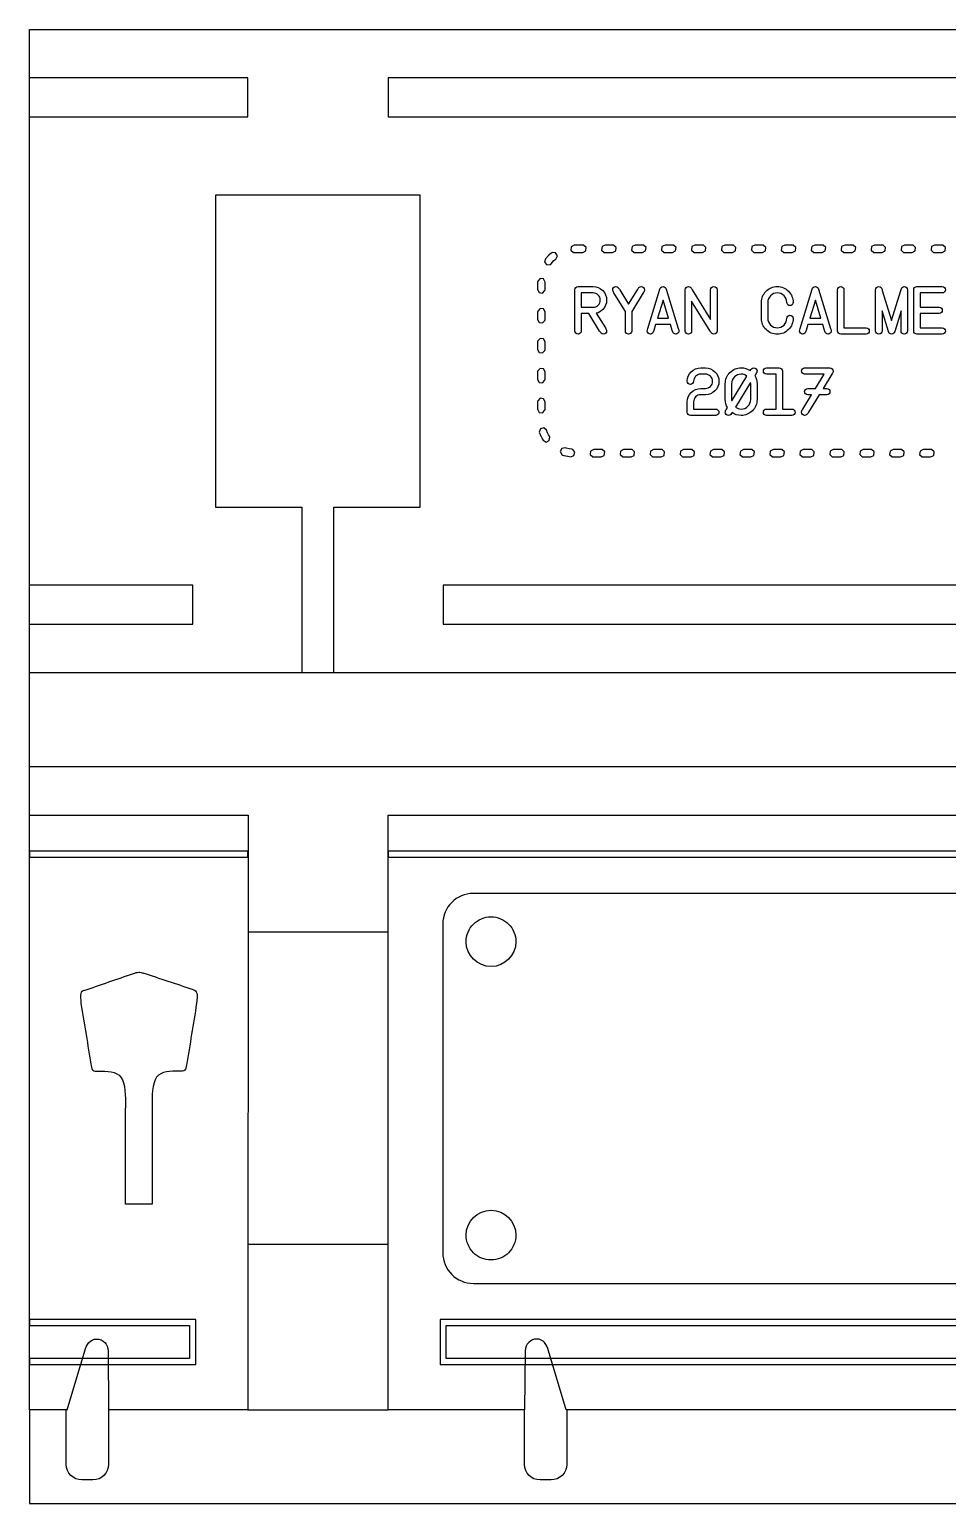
# Model space of a CAD drawing. Extents: x 6 to 299, y 8 to 248.
# Drawn here: x 6.5 to 156, y 7.5 to 247.5 of the extents above; entities that cross this region are included whole.
import ezdxf

# ---------------------------------------------------------------- set-up
doc = ezdxf.new("R2010")
doc.units = 0
doc.layers.add('Layer_1', color=7, linetype='CONTINUOUS')

msp = doc.modelspace()

# ---------------------------------------------------------------- linework, layer by layer
at = {"layer": 'Layer_1', "color": 7}
for p, q in [((6.45145, 247.538349), (298.551453, 247.538349)), ((6.45145, 142.763348), (6.45145, 247.538349)), ((298.551453, 142.763348), (6.45145, 142.763348)), ((6.45145, 127.523338), (6.45145, 142.763338)), ((6.45147, 22.748338), (6.45147, 127.523338)), ((6.45147, 127.523338), (298.55147, 127.523338)), ((6.45147, 119.585828), (42.05705, 119.585828)), ((42.05705, 119.585828), (41.99968, 22.760088)), ((64.85971, 22.753318), (64.85971, 119.585828)), ((64.85971, 119.585828), (298.55147, 119.585828)), ((64.85971, 100.535748), (41.9997, 100.535748)), ((41.9997, 49.735738), (64.85971, 49.735738)), ((12.58725, 22.754058), (15.45973, 32.381328)), ((19.26983, 32.381328), (19.32881, 22.748318)), ((87.1926, 32.381338), (87.06215, 22.748318)), ((93.87518, 22.754068), (91.0027, 32.381338)), ((12.58725, 22.754058), (6.45147, 22.748338)), ((6.45156, 22.748318), (6.45156, 7.507908)), ((12.44965, 13.884778), (12.44965, 22.748318)), ((41.99968, 22.760088), (19.32881, 22.748318)), ((19.32881, 22.748318), (19.32881, 13.884778)), ((41.99968, 22.760088), (64.85971, 22.753318)), ((87.06215, 22.748318), (64.85971, 22.753318)), ((87.06215, 13.884778), (87.06215, 22.748318)), ((298.551477, 22.748318), (93.87519, 22.754068)), ((298.55147, 22.748338), (93.87519, 22.754068)), ((93.94132, 22.748318), (93.94132, 13.884778)), ((16.78892, 11.344368), (14.98954, 11.344368)), ((91.40142, 11.344368), (89.60205, 11.344368)), ((6.45156, 7.507908), (298.551592, 7.507908))]:
    msp.add_line(p, q, dxfattribs=at)
at = {"layer": 'Layer_1', "color": 5}
for p, q in [((41.99964, 239.664352), (6.45142, 239.664352)), ((41.99964, 233.314351), (41.99964, 239.664352)), ((298.551448, 239.664352), (64.85975, 239.664352)), ((64.85975, 239.664352), (64.85975, 233.314351)), ((6.45142, 233.314351), (41.99964, 233.314351)), ((64.85975, 233.314351), (298.551448, 233.314351)), ((70.0983, 220.550754), (36.76131, 220.550754)), ((36.76131, 220.550754), (36.76131, 169.750748)), ((70.0983, 169.750748), (70.0983, 220.550754)), ((36.76131, 169.750748), (50.83177, 169.750748)), ((50.83177, 169.750748), (50.83177, 142.763248)), ((56.02732, 142.763248), (56.02732, 169.750748)), ((56.02732, 169.750748), (70.0983, 169.750748)), ((33.03688, 157.050788), (6.45142, 157.050788)), ((33.03688, 150.700788), (33.03688, 157.050788)), ((298.551448, 157.050788), (73.82199, 157.050788)), ((73.82199, 157.050788), (73.82199, 150.700788)), ((6.45142, 150.700788), (33.03688, 150.700788)), ((73.82199, 150.700788), (298.551448, 150.700788)), ((284.65578, 106.853858), (78.75568, 106.853858)), ((73.75547, 101.854158), (73.75547, 48.354058)), ((81.61546, 103.044268), (81.61546, 103.044268)), ((22.09846, 56.247828), (22.09846, 71.897928)), ((26.41646, 71.897928), (26.41646, 56.247828)), ((26.41646, 56.247828), (22.09846, 56.247828)), ((81.61546, 55.264228), (81.61546, 55.264228)), ((78.75568, 43.353848), (284.65578, 43.353848))]:
    msp.add_line(p, q, dxfattribs=at)
at = {"layer": 'Layer_1', "color": 3}
for p, q in [((94.68518, 212.152294), (94.63831, 211.589794)), ((94.63831, 211.589794), (95.07385, 211.230419)), ((95.17151, 212.435497), (94.68518, 212.152294)), ((95.07385, 211.230419), (95.22815, 211.2187)), ((95.2926, 212.441356), (95.17151, 212.435497)), ((95.31409, 212.439403), (95.2926, 212.441356)), ((95.3219, 212.443309), (95.31409, 212.439403)), ((96.54065, 212.443309), (95.3219, 212.443309)), ((96.69299, 212.423778), (96.54065, 212.443309)), ((96.54065, 211.222606), (97.04065, 211.484325)), ((97.11291, 212.044872), (96.69299, 212.423778)), ((97.04065, 211.484325), (97.11291, 212.044872)), ((99.69885, 212.181591), (99.62659, 211.621044)), ((99.62659, 211.621044), (100.04456, 211.242138)), ((100.19885, 212.443309), (99.69885, 212.181591)), ((100.04456, 211.242138), (100.19885, 211.222606)), ((101.4176, 212.443309), (100.19885, 212.443309)), ((101.56995, 212.423778), (101.4176, 212.443309)), ((101.4176, 211.222606), (101.9176, 211.484325)), ((101.98987, 212.044872), (101.56995, 212.423778)), ((101.9176, 211.484325), (101.98987, 212.044872)), ((104.57581, 212.181591), (104.50354, 211.621044)), ((104.50354, 211.621044), (104.92151, 211.242138)), ((105.07581, 212.443309), (104.57581, 212.181591)), ((104.92151, 211.242138), (105.07581, 211.222606)), ((106.29456, 212.443309), (105.07581, 212.443309)), ((106.4469, 212.423778), (106.29456, 212.443309)), ((106.29456, 211.222606), (106.79456, 211.484325)), ((106.86682, 212.044872), (106.4469, 212.423778)), ((106.79456, 211.484325), (106.86682, 212.044872)), ((109.45081, 212.181591), (109.38049, 211.621044)), ((109.38049, 211.621044), (109.79846, 211.242138)), ((109.95276, 212.443309), (109.45081, 212.181591)), ((109.79846, 211.242138), (109.95276, 211.222606)), ((111.17151, 212.443309), (109.95276, 212.443309)), ((111.32385, 212.423778), (111.17151, 212.443309)), ((111.17151, 211.222606), (111.67151, 211.484325)), ((111.74377, 212.044872), (111.32385, 212.423778)), ((111.67151, 211.484325), (111.74377, 212.044872)), ((114.32776, 212.181591), (114.25745, 211.621044)), ((114.25745, 211.621044), (114.67541, 211.242138)), ((114.82776, 212.443309), (114.32776, 212.181591)), ((114.67541, 211.242138), (114.82776, 211.222606)), ((116.04846, 212.443309), (114.82776, 212.443309)), ((116.20081, 212.423778), (116.04846, 212.443309)), ((116.04846, 211.222606), (116.54846, 211.484325)), ((116.61877, 212.044872), (116.20081, 212.423778)), ((116.54846, 211.484325), (116.61877, 212.044872)), ((119.20471, 212.181591), (119.1344, 211.621044)), ((119.1344, 211.621044), (119.55237, 211.242138)), ((119.70471, 212.443309), (119.20471, 212.181591)), ((119.55237, 211.242138), (119.70471, 211.222606)), ((120.92541, 212.443309), (119.70471, 212.443309)), ((121.07776, 212.423778), (120.92541, 212.443309)), ((120.92541, 211.222606), (121.42541, 211.484325)), ((121.49573, 212.044872), (121.07776, 212.423778)), ((121.42541, 211.484325), (121.49573, 212.044872)), ((124.08167, 212.181591), (124.01135, 211.621044)), ((124.01135, 211.621044), (124.42932, 211.242138)), ((124.58167, 212.443309), (124.08167, 212.181591)), ((124.42932, 211.242138), (124.58167, 211.222606)), ((125.80237, 212.443309), (124.58167, 212.443309)), ((125.95471, 212.423778), (125.80237, 212.443309)), ((125.80237, 211.222606), (126.30237, 211.484325)), ((126.37268, 212.044872), (125.95471, 212.423778)), ((126.30237, 211.484325), (126.37268, 212.044872)), ((128.95862, 212.181591), (128.88831, 211.621044)), ((128.88831, 211.621044), (129.30627, 211.242138)), ((129.45862, 212.443309), (128.95862, 212.181591)), ((129.30627, 211.242138), (129.45862, 211.222606)), ((130.67737, 212.443309), (129.45862, 212.443309)), ((130.83167, 212.423778), (130.67737, 212.443309)), ((130.67737, 211.222606), (131.17932, 211.484325)), ((131.24963, 212.044872), (130.83167, 212.423778)), ((131.17932, 211.484325), (131.24963, 212.044872)), ((133.83557, 212.181591), (133.76331, 211.621044)), ((133.76331, 211.621044), (134.18323, 211.242138)), ((134.33557, 212.443309), (133.83557, 212.181591)), ((134.18323, 211.242138), (134.33557, 211.222606)), ((135.55432, 212.443309), (134.33557, 212.443309)), ((135.70862, 212.423778), (135.55432, 212.443309)), ((135.55432, 211.222606), (136.05627, 211.484325)), ((136.12659, 212.044872), (135.70862, 212.423778)), ((136.05627, 211.484325), (136.12659, 212.044872)), ((138.71252, 212.181591), (138.64026, 211.621044)), ((138.64026, 211.621044), (139.06018, 211.242138)), ((139.21252, 212.443309), (138.71252, 212.181591)), ((139.06018, 211.242138), (139.21252, 211.222606)), ((140.43127, 212.443309), (139.21252, 212.443309)), ((140.58557, 212.423778), (140.43127, 212.443309)), ((140.43127, 211.222606), (140.93127, 211.484325)), ((141.00354, 212.044872), (140.58557, 212.423778)), ((140.93127, 211.484325), (141.00354, 212.044872)), ((143.58948, 212.181591), (143.51721, 211.621044)), ((143.51721, 211.621044), (143.93713, 211.242138)), ((144.08948, 212.443309), (143.58948, 212.181591)), ((143.93713, 211.242138), (144.08948, 211.222606)), ((145.30823, 212.443309), (144.08948, 212.443309)), ((145.46252, 212.423778), (145.30823, 212.443309)), ((145.30823, 211.222606), (145.80823, 211.484325)), ((145.88049, 212.044872), (145.46252, 212.423778)), ((145.80823, 211.484325), (145.88049, 212.044872)), ((148.46643, 212.181591), (148.39417, 211.621044)), ((148.39417, 211.621044), (148.81409, 211.242138)), ((148.96643, 212.443309), (148.46643, 212.181591)), ((148.81409, 211.242138), (148.96643, 211.222606)), ((150.18518, 212.443309), (148.96643, 212.443309)), ((150.33948, 212.423778), (150.18518, 212.443309)), ((150.18518, 211.222606), (150.68518, 211.484325)), ((150.75745, 212.044872), (150.33948, 212.423778)), ((150.68518, 211.484325), (150.75745, 212.044872)), ((153.34338, 212.181591), (153.27112, 211.621044)), ((153.27112, 211.621044), (153.68909, 211.242138)), ((153.84338, 212.443309), (153.34338, 212.181591)), ((153.68909, 211.242138), (153.84338, 211.222606)), ((155.06213, 212.443309), (153.84338, 212.443309)), ((155.21643, 212.423778), (155.06213, 212.443309)), ((155.06213, 211.222606), (155.56213, 211.484325)), ((155.6344, 212.044872), (155.21643, 212.423778)), ((155.56213, 211.484325), (155.6344, 212.044872)), ((90.4801, 210.206981), (90.34338, 209.660106)), ((90.34338, 209.660106), (90.71252, 209.234325)), ((90.96643, 210.751903), (90.4801, 210.206981)), ((90.71252, 209.234325), (91.27307, 209.294872)), ((91.00549, 210.794872), (90.96643, 210.751903)), ((91.05237, 210.830028), (91.00549, 210.794872)), ((91.44104, 211.126903), (91.05237, 210.830028)), ((91.27307, 209.294872), (91.39026, 209.394481)), ((91.39026, 209.394481), (91.83557, 209.894481)), ((91.57581, 211.205028), (91.44104, 211.126903)), ((92.13831, 211.1562), (91.57581, 211.205028)), ((91.83557, 209.894481), (92.18127, 210.1562)), ((92.41956, 210.667919), (92.13831, 211.1562)), ((92.18127, 210.1562), (92.41956, 210.667919)), ((95.22815, 211.2187), (95.31799, 211.222606)), ((95.31799, 211.222606), (95.3219, 211.222606)), ((95.3219, 211.222606), (96.54065, 211.222606)), ((100.19885, 211.222606), (101.4176, 211.222606)), ((105.07581, 211.222606), (106.29456, 211.222606)), ((109.95276, 211.222606), (111.17151, 211.222606)), ((114.82776, 211.222606), (116.04846, 211.222606)), ((119.70471, 211.222606), (120.92541, 211.222606)), ((124.58167, 211.222606), (125.80237, 211.222606)), ((129.45862, 211.222606), (130.67737, 211.222606)), ((134.33557, 211.222606), (135.55432, 211.222606)), ((139.21252, 211.222606), (140.43127, 211.222606)), ((144.08948, 211.222606), (145.30823, 211.222606)), ((148.96643, 211.222606), (150.18518, 211.222606)), ((153.84338, 211.222606), (155.06213, 211.222606)), ((89.22034, 206.568308), (89.20081, 206.414008)), ((89.59924, 206.986278), (89.22034, 206.568308)), ((90.15784, 206.914008), (89.59924, 206.986278)), ((90.41956, 206.414008), (90.15784, 206.914008)), ((89.20081, 206.414008), (89.20081, 205.195258)), ((89.20081, 205.195258), (89.46252, 204.695258)), ((89.46252, 204.695258), (90.02112, 204.622998)), ((90.02112, 204.622998), (90.40002, 205.042918)), ((90.40002, 205.042918), (90.41956, 205.195258)), ((90.41956, 205.195258), (90.41956, 206.414008)), ((95.27661, 198.437808), (95.27661, 205.155748)), ((95.79338, 205.672508), (98.24801, 205.672508)), ((98.24801, 204.638988), (96.31014, 204.638988)), ((96.31014, 204.638988), (96.31014, 202.313548)), ((98.24801, 204.638988), (98.24801, 204.638988)), ((103.3887, 201.796778), (101.63687, 204.638988)), ((102.56704, 205.155748), (104.01398, 202.809638)), ((104.01398, 202.809638), (105.46092, 205.155748)), ((106.3911, 204.638988), (104.63927, 201.796778)), ((107.1526, 198.851218), (109.11631, 205.259098)), ((109.11631, 205.259098), (109.12664, 205.259098)), ((110.1395, 205.259098), (110.14984, 205.259098)), ((110.14984, 205.259098), (112.11354, 198.851218)), ((113.25042, 198.437808), (113.25042, 205.155748)), ((114.12892, 205.517478), (114.12892, 205.517478)), ((114.3873, 205.155748), (117.38454, 200.292998)), ((117.38454, 200.292998), (117.38454, 205.155748)), ((118.41807, 205.155748), (118.41807, 198.437808)), ((131.95729, 198.851218), (133.921, 205.259098)), ((133.921, 205.259098), (133.93133, 205.259098)), ((134.94419, 205.259098), (134.95452, 205.259098)), ((134.95452, 205.259098), (136.91823, 198.851218)), ((138.05511, 198.437808), (138.05511, 205.155748)), ((139.08864, 205.155748), (139.08864, 198.954578)), ((139.08864, 205.155748), (139.08864, 205.155748)), ((144.25629, 198.437808), (144.25629, 205.155748)), ((145.34149, 205.052398), (146.84011, 200.132798)), ((146.84011, 200.132798), (148.33872, 205.052398)), ((149.42393, 205.155748), (149.42393, 198.437808)), ((149.42393, 205.155748), (149.42393, 205.155748)), ((150.45746, 198.437808), (150.45746, 205.155748)), ((150.97422, 205.672508), (155.10834, 205.672508)), ((155.10834, 204.638988), (151.49099, 204.638988)), ((151.49099, 204.638988), (151.49099, 202.313548)), ((89.22034, 201.691358), (89.20081, 201.537058)), ((89.59924, 202.109328), (89.22034, 201.691358)), ((90.15784, 202.039008), (89.59924, 202.109328)), ((90.41956, 201.537058), (90.15784, 202.039008)), ((96.31014, 202.313548), (98.24801, 202.313548)), ((103.49722, 201.621078), (103.3887, 201.796778)), ((104.63927, 201.796778), (104.53075, 201.621078)), ((109.63307, 203.460758), (108.7339, 200.504868)), ((110.53224, 200.504868), (109.63307, 203.460758)), ((117.28118, 198.437808), (114.28395, 203.300568)), ((114.28395, 203.300568), (114.28395, 198.437808)), ((125.65277, 200.504868), (125.65277, 203.088688)), ((126.6863, 203.088688), (126.6863, 200.504868)), ((134.43776, 203.460758), (133.53859, 200.504868)), ((135.33693, 200.504868), (134.43776, 203.460758)), ((146.32334, 198.334458), (145.28981, 201.708928)), ((145.28981, 201.708928), (145.28981, 198.437808)), ((148.3904, 201.708928), (147.35687, 198.334458)), ((148.3904, 198.437808), (148.3904, 201.708928)), ((151.49099, 202.313548), (154.59157, 202.313548)), ((89.20081, 201.537058), (89.20081, 200.318308)), ((89.20081, 200.318308), (89.46252, 199.818308)), ((89.46252, 199.818308), (90.02112, 199.746038)), ((90.02112, 199.746038), (90.40002, 200.165968)), ((90.40002, 200.165968), (90.41956, 200.318308)), ((90.41956, 200.318308), (90.41956, 201.537058)), ((97.55038, 201.280018), (96.31014, 201.280018)), ((96.31014, 201.280018), (96.31014, 198.437808)), ((99.30738, 198.437808), (97.55038, 201.280018)), ((98.76477, 201.336858), (100.23755, 198.954578)), ((103.49722, 198.437808), (103.49722, 201.621078)), ((104.53075, 201.621078), (104.53075, 198.437808)), ((108.41868, 199.471338), (108.13446, 198.541168)), ((110.84747, 199.471338), (108.41868, 199.471338)), ((108.7339, 200.504868), (110.53224, 200.504868)), ((111.13169, 198.541168), (110.84747, 199.471338)), ((129.78688, 200.504868), (129.78688, 200.504868)), ((133.22336, 199.471338), (132.93914, 198.541168)), ((135.65216, 199.471338), (133.22336, 199.471338)), ((133.53859, 200.504868), (135.33693, 200.504868)), ((135.93638, 198.541168), (135.65216, 199.471338)), ((154.59157, 201.280018), (151.49099, 201.280018)), ((151.49099, 201.280018), (151.49099, 198.954578)), ((89.59924, 197.232368), (89.22034, 196.814398)), ((90.15784, 197.162058), (89.59924, 197.232368)), ((90.41956, 196.660108), (90.15784, 197.162058)), ((142.70599, 197.921048), (138.57188, 197.921048)), ((139.08864, 198.954578), (142.70599, 198.954578)), ((146.33368, 198.334458), (146.32334, 198.334458)), ((147.35687, 198.334458), (147.34654, 198.334458)), ((155.10834, 197.921048), (150.97422, 197.921048)), ((151.49099, 198.954578), (155.10834, 198.954578)), ((89.22034, 196.814398), (89.20081, 196.660108)), ((89.20081, 196.660108), (89.20081, 195.441358)), ((89.20081, 195.441358), (89.46252, 194.941358)), ((89.46252, 194.941358), (90.02112, 194.871038)), ((90.02112, 194.871038), (90.40002, 195.289008)), ((90.40002, 195.289008), (90.41956, 195.441358)), ((90.41956, 195.441358), (90.41956, 196.660108)), ((89.59924, 192.355418), (89.22034, 191.937448)), ((90.15784, 192.285108), (89.59924, 192.355418)), ((90.41956, 191.785108), (90.15784, 192.285108)), ((115.76152, 192.443348), (116.53667, 192.443348)), ((126.48439, 192.443348), (128.55144, 192.443348)), ((132.68556, 192.443348), (136.81967, 192.443348)), ((89.22034, 191.937448), (89.20081, 191.785108)), ((89.20081, 191.785108), (89.20081, 190.564398)), ((89.20081, 190.564398), (89.46252, 190.064398)), ((89.46252, 190.064398), (90.02112, 189.994088)), ((90.02112, 189.994088), (90.40002, 190.412058)), ((90.40002, 190.412058), (90.41956, 190.564398)), ((90.41956, 190.564398), (90.41956, 191.785108)), ((116.53667, 191.409818), (115.76152, 191.409818)), ((119.76645, 187.275698), (119.76645, 189.859528)), ((120.79998, 189.859528), (120.79998, 187.275698)), ((120.81031, 187.084498), (123.28561, 191.094588)), ((123.89023, 190.050728), (121.41493, 186.040638)), ((123.90056, 187.275698), (123.90056, 189.859528)), ((124.72739, 191.409818), (124.58269, 191.172108)), ((124.93409, 189.859528), (124.93409, 187.275698)), ((128.03468, 191.409818), (126.48439, 191.409818)), ((128.03468, 185.725408), (128.03468, 191.409818)), ((129.06821, 191.926578), (129.06821, 185.725408)), ((135.87916, 191.409818), (132.68556, 191.409818)), ((134.44772, 189.084378), (135.87916, 191.409818)), ((137.12973, 191.409818), (135.69829, 189.084378)), ((89.59924, 187.478468), (89.22034, 187.060498)), ((90.15784, 187.408148), (89.59924, 187.478468)), ((90.41956, 186.908148), (90.15784, 187.408148)), ((115.76152, 189.084378), (116.53667, 189.084378)), ((116.53667, 188.050848), (115.76152, 188.050848)), ((132.3755, 185.725408), (133.80694, 188.050848)), ((133.20232, 189.084378), (134.44772, 189.084378)), ((133.80694, 188.050848), (133.20232, 188.050848)), ((135.05751, 188.050848), (133.30568, 185.208648)), ((136.30291, 188.050848), (135.05751, 188.050848)), ((135.69829, 189.084378), (136.30291, 189.084378)), ((89.22034, 187.060498), (89.20081, 186.908148)), ((89.20081, 186.908148), (89.20081, 185.687448)), ((89.20081, 185.687448), (89.46252, 185.187448)), ((89.46252, 185.187448), (90.02112, 185.117138)), ((90.02112, 185.117138), (90.40002, 185.535108)), ((90.40002, 185.535108), (90.41956, 185.687448)), ((90.41956, 185.687448), (90.41956, 186.908148)), ((113.56528, 185.208648), (113.56528, 186.888128)), ((114.59881, 186.888128), (114.59881, 185.725408)), ((114.59881, 185.725408), (118.21616, 185.725408)), ((119.97315, 185.725408), (120.11785, 185.963118)), ((120.81031, 187.084498), (120.81031, 187.084498)), ((126.48439, 185.725408), (128.03468, 185.725408)), ((129.06821, 185.725408), (130.6185, 185.725408)), ((89.66956, 182.513618), (89.47034, 181.986278)), ((90.21643, 182.652288), (89.66956, 182.513618)), ((90.64221, 182.283148), (90.21643, 182.652288)), ((118.21616, 184.691878), (114.08204, 184.691878)), ((130.6185, 184.691878), (126.48439, 184.691878)), ((89.47034, 181.986278), (89.50745, 181.835888)), ((89.50745, 181.835888), (89.67541, 181.414008)), ((89.67541, 181.414008), (89.68713, 181.384718)), ((89.68713, 181.384718), (89.70081, 181.355418)), ((89.70081, 181.355418), (89.93323, 180.910108)), ((89.93323, 180.910108), (89.9469, 180.882758)), ((89.9469, 180.882758), (89.96448, 180.857368)), ((89.96448, 180.857368), (90.10901, 180.638618)), ((90.10901, 180.638618), (90.6012, 180.363228)), ((90.6012, 180.363228), (91.10901, 180.609328)), ((90.80237, 181.878858), (90.64221, 182.283148)), ((90.99768, 181.507758), (90.80237, 181.878858)), ((91.12854, 181.306588), (90.99768, 181.507758)), ((91.10901, 180.609328), (91.19495, 181.167918)), ((91.19495, 181.167918), (91.12854, 181.306588)), ((93.13049, 179.312448), (92.88245, 178.804638)), ((92.88245, 178.804638), (93.15979, 178.312448)), ((93.68713, 179.400338), (93.13049, 179.312448)), ((93.15979, 178.312448), (93.29846, 178.244088)), ((93.29846, 178.244088), (93.48401, 178.181588)), ((93.48401, 178.181588), (93.51135, 178.171828)), ((93.51135, 178.171828), (93.5387, 178.165968)), ((93.5387, 178.165968), (94.06799, 178.040968)), ((93.84729, 179.347608), (93.68713, 179.400338)), ((94.32971, 179.232368), (93.84729, 179.347608)), ((94.06799, 178.040968), (94.09534, 178.035108)), ((94.09534, 178.035108), (94.12268, 178.031198)), ((94.12268, 178.031198), (94.59729, 177.964788)), ((94.76721, 179.171828), (94.32971, 179.232368)), ((94.59729, 177.964788), (95.12854, 178.154248)), ((94.91565, 179.130808), (94.76721, 179.171828)), ((95.27698, 178.697218), (94.91565, 179.130808)), ((95.12854, 178.154248), (95.27698, 178.697218)), ((97.83752, 178.878858), (97.76721, 178.320258)), ((97.76721, 178.320258), (98.18518, 177.941358)), ((98.33752, 179.140568), (97.83752, 178.878858)), ((98.18518, 177.941358), (98.33752, 177.921828)), ((99.55823, 179.140568), (98.33752, 179.140568)), ((98.33752, 177.921828), (99.55823, 177.921828)), ((99.71057, 179.121038), (99.55823, 179.140568)), ((99.55823, 177.921828), (100.05823, 178.183538)), ((100.12854, 178.742138), (99.71057, 179.121038)), ((100.05823, 178.183538), (100.12854, 178.742138)), ((102.71448, 178.878858), (102.64417, 178.320258)), ((102.64417, 178.320258), (103.06213, 177.941358)), ((103.21448, 179.140568), (102.71448, 178.878858)), ((103.06213, 177.941358), (103.21448, 177.921828)), ((104.43518, 179.140568), (103.21448, 179.140568)), ((103.21448, 177.921828), (104.43518, 177.921828)), ((104.58752, 179.121038), (104.43518, 179.140568)), ((104.43518, 177.921828), (104.93518, 178.183538)), ((105.00549, 178.742138), (104.58752, 179.121038)), ((104.93518, 178.183538), (105.00549, 178.742138)), ((107.59143, 178.878858), (107.52112, 178.320258)), ((107.52112, 178.320258), (107.93909, 177.941358)), ((108.09143, 179.140568), (107.59143, 178.878858)), ((107.93909, 177.941358), (108.09143, 177.921828)), ((109.31213, 179.140568), (108.09143, 179.140568)), ((108.09143, 177.921828), (109.31213, 177.921828)), ((109.46448, 179.121038), (109.31213, 179.140568)), ((109.31213, 177.921828), (109.81213, 178.183538)), ((109.88245, 178.742138), (109.46448, 179.121038)), ((109.81213, 178.183538), (109.88245, 178.742138)), ((112.46838, 178.878858), (112.39807, 178.320258)), ((112.39807, 178.320258), (112.81604, 177.941358)), ((112.96838, 179.140568), (112.46838, 178.878858)), ((112.81604, 177.941358), (112.96838, 177.921828)), ((114.18713, 179.140568), (112.96838, 179.140568)), ((112.96838, 177.921828), (114.18713, 177.921828)), ((114.34143, 179.121038), (114.18713, 179.140568)), ((114.18713, 177.921828), (114.68909, 178.183538)), ((114.7594, 178.742138), (114.34143, 179.121038)), ((114.68909, 178.183538), (114.7594, 178.742138)), ((117.34534, 178.878858), (117.27307, 178.320258)), ((117.27307, 178.320258), (117.69299, 177.941358)), ((117.84534, 179.140568), (117.34534, 178.878858)), ((117.69299, 177.941358), (117.84534, 177.921828)), ((119.06409, 179.140568), (117.84534, 179.140568)), ((117.84534, 177.921828), (119.06409, 177.921828)), ((119.21838, 179.121038), (119.06409, 179.140568)), ((119.06409, 177.921828), (119.56604, 178.183538)), ((119.63635, 178.742138), (119.21838, 179.121038)), ((119.56604, 178.183538), (119.63635, 178.742138)), ((122.22229, 178.878858), (122.15002, 178.320258)), ((122.15002, 178.320258), (122.56995, 177.941358)), ((122.72229, 179.140568), (122.22229, 178.878858)), ((122.56995, 177.941358), (122.72229, 177.921828)), ((123.94104, 179.140568), (122.72229, 179.140568)), ((122.72229, 177.921828), (123.94104, 177.921828)), ((124.09534, 179.121038), (123.94104, 179.140568)), ((123.94104, 177.921828), (124.44104, 178.183538)), ((124.51331, 178.742138), (124.09534, 179.121038)), ((124.44104, 178.183538), (124.51331, 178.742138)), ((127.09924, 178.878858), (127.02698, 178.320258)), ((127.02698, 178.320258), (127.4469, 177.941358)), ((127.59924, 179.140568), (127.09924, 178.878858)), ((127.4469, 177.941358), (127.59924, 177.921828)), ((128.81799, 179.140568), (127.59924, 179.140568)), ((127.59924, 177.921828), (128.81799, 177.921828)), ((128.97229, 179.121038), (128.81799, 179.140568)), ((128.81799, 177.921828), (129.31799, 178.183538)), ((129.39026, 178.742138), (128.97229, 179.121038)), ((129.31799, 178.183538), (129.39026, 178.742138)), ((131.9762, 178.878858), (131.90393, 178.320258)), ((131.90393, 178.320258), (132.32385, 177.941358)), ((132.4762, 179.140568), (131.9762, 178.878858)), ((132.32385, 177.941358), (132.4762, 177.921828)), ((133.69495, 179.140568), (132.4762, 179.140568)), ((132.4762, 177.921828), (133.69495, 177.921828)), ((133.84924, 179.121038), (133.69495, 179.140568)), ((133.69495, 177.921828), (134.19495, 178.183538)), ((134.26721, 178.742138), (133.84924, 179.121038)), ((134.19495, 178.183538), (134.26721, 178.742138)), ((136.85315, 178.878858), (136.78088, 178.320258)), ((136.78088, 178.320258), (137.19885, 177.941358)), ((137.35315, 179.140568), (136.85315, 178.878858)), ((137.19885, 177.941358), (137.35315, 177.921828)), ((138.5719, 179.140568), (137.35315, 179.140568)), ((137.35315, 177.921828), (138.5719, 177.921828)), ((138.7262, 179.121038), (138.5719, 179.140568)), ((138.5719, 177.921828), (139.0719, 178.183538)), ((139.14417, 178.742138), (138.7262, 179.121038)), ((139.0719, 178.183538), (139.14417, 178.742138)), ((141.7301, 178.878858), (141.65784, 178.320258)), ((141.65784, 178.320258), (142.07581, 177.941358)), ((142.2301, 179.140568), (141.7301, 178.878858)), ((142.07581, 177.941358), (142.2301, 177.921828)), ((143.44885, 179.140568), (142.2301, 179.140568)), ((142.2301, 177.921828), (143.44885, 177.921828)), ((143.6012, 179.121038), (143.44885, 179.140568)), ((143.44885, 177.921828), (143.94885, 178.183538)), ((144.02112, 178.742138), (143.6012, 179.121038)), ((143.94885, 178.183538), (144.02112, 178.742138)), ((146.60706, 178.878858), (146.53479, 178.320258)), ((146.53479, 178.320258), (146.95276, 177.941358)), ((147.10706, 179.140568), (146.60706, 178.878858)), ((146.95276, 177.941358), (147.10706, 177.921828)), ((148.32581, 179.140568), (147.10706, 179.140568)), ((147.10706, 177.921828), (148.32581, 177.921828)), ((148.47815, 179.121038), (148.32581, 179.140568)), ((148.32581, 177.921828), (148.82581, 178.183538)), ((148.89807, 178.742138), (148.47815, 179.121038)), ((148.82581, 178.183538), (148.89807, 178.742138)), ((151.48206, 178.878858), (151.41174, 178.320258)), ((151.41174, 178.320258), (151.82971, 177.941358)), ((151.98401, 179.140568), (151.48206, 178.878858)), ((151.82971, 177.941358), (151.98401, 177.921828)), ((153.20276, 179.140568), (151.98401, 179.140568)), ((151.98401, 177.921828), (153.20276, 177.921828)), ((153.3551, 179.121038), (153.20276, 179.140568)), ((153.20276, 177.921828), (153.70276, 178.183538)), ((153.77502, 178.742138), (153.3551, 179.121038)), ((153.70276, 178.183538), (153.77502, 178.742138)), ((6.45143, 113.736108), (6.45143, 112.735658)), ((41.99965, 113.736108), (6.45143, 113.736108)), ((41.99965, 112.735658), (41.99965, 113.736108)), ((64.85976, 113.736108), (64.85976, 112.735658)), ((298.551456, 113.736108), (64.85976, 113.736108)), ((6.45143, 112.735658), (41.99965, 112.735658)), ((64.85976, 112.735658), (298.551456, 112.735658)), ((6.45143, 37.472538), (6.45143, 36.472088)), ((33.53712, 37.472538), (6.45143, 37.472538)), ((6.45143, 36.472088), (32.53666, 36.472088)), ((32.53666, 36.472088), (32.53666, 31.122538)), ((33.53712, 30.122088), (33.53712, 37.472538)), ((73.32177, 37.472538), (73.32177, 30.122088)), ((298.551456, 37.472538), (73.32177, 37.472538)), ((74.32223, 31.122538), (74.32223, 36.472088)), ((74.32223, 36.472088), (298.551456, 36.472088)), ((32.53666, 31.122538), (6.45143, 31.122538)), ((6.45143, 31.122538), (6.45143, 30.122088)), ((6.45143, 30.122088), (33.53712, 30.122088)), ((73.32177, 30.122088), (298.551456, 30.122088)), ((298.551456, 31.122538), (74.32223, 31.122538))]:
    msp.add_line(p, q, dxfattribs=at)
for points in [[(95.27661, 205.155748), (95.27661, 205.296995), (95.326567, 205.417571), (95.42648, 205.517478)], [(95.42648, 205.517478), (95.529827, 205.620831), (95.652127, 205.672508), (95.79338, 205.672508)], [(98.24801, 205.672508), (98.854343, 205.672508), (99.371107, 205.457191), (99.7983, 205.026558)], [(99.06966, 204.297918), (98.842287, 204.525298), (98.568403, 204.638988), (98.24801, 204.638988)], [(99.41073, 203.476268), (99.41073, 203.796661), (99.29704, 204.070545), (99.06966, 204.297918)], [(99.7983, 205.026558), (100.22894, 204.599365), (100.44426, 204.082601), (100.44426, 203.476268)], [(101.43016, 205.155748), (101.43016, 205.296995), (101.480113, 205.417571), (101.58002, 205.517478)], [(101.63687, 204.638988), (101.499063, 204.842248), (101.43016, 205.014501), (101.43016, 205.155748)], [(101.58002, 205.517478), (101.683373, 205.620831), (101.805677, 205.672508), (101.94693, 205.672508)], [(101.94693, 205.672508), (102.088177, 205.672508), (102.208753, 205.620831), (102.30866, 205.517478)], [(102.30866, 205.517478), (102.412013, 205.417571), (102.49814, 205.296995), (102.56704, 205.155748)], [(105.46092, 205.155748), (105.529827, 205.296995), (105.614233, 205.417571), (105.71414, 205.517478)], [(105.71414, 205.517478), (105.817493, 205.620831), (105.939793, 205.672508), (106.08104, 205.672508)], [(106.08104, 205.672508), (106.222287, 205.672508), (106.342867, 205.620831), (106.44278, 205.517478)], [(106.5978, 205.155748), (106.5978, 205.014501), (106.5289, 204.842248), (106.3911, 204.638988)], [(106.44278, 205.517478), (106.546127, 205.417571), (106.5978, 205.296995), (106.5978, 205.155748)], [(109.12664, 205.259098), (109.143867, 205.355565), (109.1921, 205.441691), (109.27134, 205.517478)], [(109.27134, 205.517478), (109.371247, 205.620831), (109.491823, 205.672508), (109.63307, 205.672508)], [(109.63307, 205.672508), (109.774323, 205.672508), (109.896623, 205.620831), (109.99997, 205.517478)], [(109.99997, 205.517478), (110.075763, 205.441691), (110.122273, 205.355565), (110.1395, 205.259098)], [(113.25042, 205.155748), (113.25042, 205.296995), (113.300373, 205.417571), (113.40028, 205.517478)], [(113.40028, 205.517478), (113.503633, 205.620831), (113.625937, 205.672508), (113.76719, 205.672508)], [(113.76719, 205.672508), (113.908437, 205.672508), (114.029013, 205.620831), (114.12892, 205.517478)], [(114.12892, 205.517478), (114.232273, 205.417571), (114.3184, 205.296995), (114.3873, 205.155748)], [(117.38454, 205.155748), (117.38454, 205.296995), (117.434493, 205.417571), (117.5344, 205.517478)], [(117.5344, 205.517478), (117.637753, 205.620831), (117.760053, 205.672508), (117.9013, 205.672508)], [(117.9013, 205.672508), (118.042547, 205.672508), (118.163127, 205.620831), (118.26304, 205.517478)], [(118.26304, 205.517478), (118.366393, 205.417571), (118.41807, 205.296995), (118.41807, 205.155748)], [(125.65277, 203.088688), (125.65277, 203.801821), (125.90426, 204.409881), (126.40724, 204.912868)], [(126.40724, 204.912868), (126.913673, 205.419295), (127.523457, 205.672508), (128.23659, 205.672508)], [(127.14105, 204.184228), (126.837883, 203.881061), (126.6863, 203.515881), (126.6863, 203.088688)], [(128.23659, 204.638988), (127.809397, 204.638988), (127.444217, 204.487401), (127.14105, 204.184228)], [(128.23659, 205.672508), (128.949723, 205.672508), (129.557783, 205.419295), (130.06077, 204.912868)], [(129.33213, 204.184228), (129.028963, 204.487401), (128.663783, 204.638988), (128.23659, 204.638988)], [(129.78688, 203.088688), (129.78688, 203.515881), (129.635297, 203.881061), (129.33213, 204.184228)], [(130.06077, 204.912868), (130.567197, 204.409881), (130.82041, 203.801821), (130.82041, 203.088688)], [(133.93133, 205.259098), (133.948557, 205.355565), (133.996787, 205.441691), (134.07602, 205.517478)], [(134.07602, 205.517478), (134.175933, 205.620831), (134.296513, 205.672508), (134.43776, 205.672508)], [(134.43776, 205.672508), (134.579007, 205.672508), (134.701307, 205.620831), (134.80466, 205.517478)], [(134.80466, 205.517478), (134.880453, 205.441691), (134.926963, 205.355565), (134.94419, 205.259098)], [(138.05511, 205.155748), (138.05511, 205.296995), (138.105067, 205.417571), (138.20498, 205.517478)], [(138.20498, 205.517478), (138.308327, 205.620831), (138.430627, 205.672508), (138.57188, 205.672508)], [(138.57188, 205.672508), (138.713127, 205.672508), (138.833703, 205.620831), (138.93361, 205.517478)], [(138.93361, 205.517478), (139.036963, 205.417571), (139.08864, 205.296995), (139.08864, 205.155748)], [(144.25629, 205.155748), (144.25629, 205.296995), (144.307963, 205.419295), (144.41131, 205.522648)], [(144.41131, 205.522648), (144.511223, 205.622555), (144.631803, 205.672508), (144.77305, 205.672508)], [(144.77305, 205.672508), (144.914297, 205.672508), (145.036597, 205.622555), (145.13995, 205.522648)], [(145.13995, 205.522648), (145.229523, 205.429635), (145.296703, 205.272885), (145.34149, 205.052398)], [(148.33872, 205.052398), (148.428293, 205.286665), (148.50581, 205.443415), (148.57127, 205.522648)], [(148.57127, 205.522648), (148.65395, 205.622555), (148.765913, 205.672508), (148.90716, 205.672508)], [(148.90716, 205.672508), (149.048413, 205.672508), (149.168993, 205.620831), (149.2689, 205.517478)], [(149.2689, 205.517478), (149.372253, 205.417571), (149.42393, 205.296995), (149.42393, 205.155748)], [(150.45746, 205.155748), (150.45746, 205.296995), (150.507413, 205.417571), (150.60732, 205.517478)], [(150.60732, 205.517478), (150.710673, 205.620831), (150.832973, 205.672508), (150.97422, 205.672508)], [(155.10834, 205.672508), (155.249587, 205.672508), (155.370163, 205.620831), (155.47007, 205.517478)], [(155.47007, 204.788848), (155.370163, 204.688941), (155.249587, 204.638988), (155.10834, 204.638988)], [(155.47007, 205.517478), (155.573423, 205.417571), (155.6251, 205.296995), (155.6251, 205.155748)], [(155.6251, 205.155748), (155.6251, 205.014501), (155.573423, 204.892201), (155.47007, 204.788848)], [(98.24801, 202.313548), (98.568403, 202.313548), (98.842287, 202.427235), (99.06966, 202.654608)], [(99.80347, 201.925968), (99.500303, 201.622801), (99.15407, 201.426431), (98.76477, 201.336858)], [(99.06966, 202.654608), (99.29704, 202.881981), (99.41073, 203.155868), (99.41073, 203.476268)], [(100.44426, 203.476268), (100.44426, 202.869928), (100.230663, 202.353161), (99.80347, 201.925968)], [(129.93674, 202.721788), (129.836833, 202.825141), (129.78688, 202.947441), (129.78688, 203.088688)], [(130.30365, 202.571928), (130.162397, 202.571928), (130.040093, 202.621881), (129.93674, 202.721788)], [(130.66538, 202.721788), (130.565473, 202.621881), (130.444897, 202.571928), (130.30365, 202.571928)], [(130.82041, 203.088688), (130.82041, 202.947441), (130.768733, 202.825141), (130.66538, 202.721788)], [(154.59157, 202.313548), (154.732823, 202.313548), (154.853403, 202.261871), (154.95331, 202.158518)], [(154.95331, 202.158518), (155.056663, 202.058611), (155.10834, 201.938031), (155.10834, 201.796778)], [(155.10834, 201.796778), (155.10834, 201.655531), (155.056663, 201.533231), (154.95331, 201.429878)], [(126.40724, 198.675518), (125.90426, 199.181951), (125.65277, 199.791735), (125.65277, 200.504868)], [(126.6863, 200.504868), (126.6863, 200.077675), (126.837883, 199.712495), (127.14105, 199.409328)], [(127.14105, 199.409328), (127.444217, 199.106161), (127.809397, 198.954578), (128.23659, 198.954578)], [(128.23659, 198.954578), (128.663783, 198.954578), (129.028963, 199.106161), (129.33213, 199.409328)], [(129.33213, 199.409328), (129.635297, 199.712495), (129.78688, 200.077675), (129.78688, 200.504868)], [(129.78688, 200.504868), (129.78688, 200.646115), (129.836833, 200.766695), (129.93674, 200.866608)], [(129.93674, 200.866608), (130.040093, 200.969961), (130.162397, 201.021638), (130.30365, 201.021638)], [(130.82041, 200.504868), (130.82041, 199.791735), (130.567197, 199.181951), (130.06077, 198.675518)], [(130.30365, 201.021638), (130.444897, 201.021638), (130.565473, 200.969961), (130.66538, 200.866608)], [(130.66538, 200.866608), (130.768733, 200.766695), (130.82041, 200.646115), (130.82041, 200.504868)], [(154.95331, 201.429878), (154.853403, 201.329971), (154.732823, 201.280018), (154.59157, 201.280018)], [(95.42648, 198.070908), (95.326567, 198.174261), (95.27661, 198.296561), (95.27661, 198.437808)], [(95.79338, 197.921048), (95.652127, 197.921048), (95.529827, 197.971001), (95.42648, 198.070908)], [(96.15511, 198.070908), (96.055203, 197.971001), (95.934627, 197.921048), (95.79338, 197.921048)], [(96.31014, 198.437808), (96.31014, 198.296561), (96.258463, 198.174261), (96.15511, 198.070908)], [(99.56059, 198.070908), (99.460683, 198.174261), (99.37628, 198.296561), (99.30738, 198.437808)], [(99.92749, 197.921048), (99.786243, 197.921048), (99.663943, 197.971001), (99.56059, 198.070908)], [(100.28923, 198.070908), (100.189323, 197.971001), (100.068743, 197.921048), (99.92749, 197.921048)], [(100.23755, 198.954578), (100.375357, 198.751318), (100.44426, 198.579061), (100.44426, 198.437808)], [(100.44426, 198.437808), (100.44426, 198.296561), (100.392583, 198.174261), (100.28923, 198.070908)], [(103.64708, 198.070908), (103.547173, 198.174261), (103.49722, 198.296561), (103.49722, 198.437808)], [(104.01398, 197.921048), (103.872733, 197.921048), (103.750433, 197.971001), (103.64708, 198.070908)], [(104.37572, 198.070908), (104.275813, 197.971001), (104.155233, 197.921048), (104.01398, 197.921048)], [(104.53075, 198.437808), (104.53075, 198.296561), (104.479073, 198.174261), (104.37572, 198.070908)], [(107.04925, 198.437808), (107.04925, 198.554941), (107.0837, 198.692745), (107.1526, 198.851218)], [(107.19911, 198.070908), (107.099203, 198.174261), (107.04925, 198.296561), (107.04925, 198.437808)], [(107.56601, 197.921048), (107.424763, 197.921048), (107.302463, 197.971001), (107.19911, 198.070908)], [(107.90191, 198.070908), (107.81923, 197.971001), (107.707263, 197.921048), (107.56601, 197.921048)], [(108.13446, 198.541168), (108.065553, 198.331015), (107.988037, 198.174261), (107.90191, 198.070908)], [(111.35906, 198.070908), (111.27638, 198.174261), (111.20059, 198.331015), (111.13169, 198.541168)], [(111.70013, 197.921048), (111.558883, 197.921048), (111.445193, 197.971001), (111.35906, 198.070908)], [(112.06186, 198.070908), (111.961953, 197.971001), (111.841377, 197.921048), (111.70013, 197.921048)], [(112.21689, 198.437808), (112.21689, 198.296561), (112.165213, 198.174261), (112.06186, 198.070908)], [(112.11354, 198.851218), (112.18244, 198.692745), (112.21689, 198.554941), (112.21689, 198.437808)], [(113.40028, 198.070908), (113.300373, 198.174261), (113.25042, 198.296561), (113.25042, 198.437808)], [(113.76719, 197.921048), (113.625937, 197.921048), (113.503633, 197.971001), (113.40028, 198.070908)], [(114.12892, 198.070908), (114.029013, 197.971001), (113.908437, 197.921048), (113.76719, 197.921048)], [(114.28395, 198.437808), (114.28395, 198.296561), (114.232273, 198.174261), (114.12892, 198.070908)], [(117.5344, 198.070908), (117.434493, 198.174261), (117.350087, 198.296561), (117.28118, 198.437808)], [(117.9013, 197.921048), (117.760053, 197.921048), (117.637753, 197.971001), (117.5344, 198.070908)], [(118.26304, 198.070908), (118.163127, 197.971001), (118.042547, 197.921048), (117.9013, 197.921048)], [(118.41807, 198.437808), (118.41807, 198.296561), (118.366393, 198.174261), (118.26304, 198.070908)], [(128.23659, 197.921048), (127.523457, 197.921048), (126.913673, 198.172538), (126.40724, 198.675518)], [(130.06077, 198.675518), (129.557783, 198.172538), (128.949723, 197.921048), (128.23659, 197.921048)], [(131.85394, 198.437808), (131.85394, 198.554941), (131.88839, 198.692745), (131.95729, 198.851218)], [(132.0038, 198.070908), (131.903893, 198.174261), (131.85394, 198.296561), (131.85394, 198.437808)], [(132.3707, 197.921048), (132.229453, 197.921048), (132.107153, 197.971001), (132.0038, 198.070908)], [(132.7066, 198.070908), (132.62392, 197.971001), (132.511953, 197.921048), (132.3707, 197.921048)], [(132.93914, 198.541168), (132.87024, 198.331015), (132.792727, 198.174261), (132.7066, 198.070908)], [(136.16375, 198.070908), (136.08107, 198.174261), (136.00528, 198.331015), (135.93638, 198.541168)], [(136.50482, 197.921048), (136.363567, 197.921048), (136.249877, 197.971001), (136.16375, 198.070908)], [(136.86655, 198.070908), (136.766643, 197.971001), (136.646067, 197.921048), (136.50482, 197.921048)], [(137.02158, 198.437808), (137.02158, 198.296561), (136.969903, 198.174261), (136.86655, 198.070908)], [(136.91823, 198.851218), (136.98713, 198.692745), (137.02158, 198.554941), (137.02158, 198.437808)], [(138.20498, 198.070908), (138.105067, 198.174261), (138.05511, 198.296561), (138.05511, 198.437808)], [(138.57188, 197.921048), (138.430627, 197.921048), (138.308327, 197.971001), (138.20498, 198.070908)], [(142.70599, 198.954578), (142.847243, 198.954578), (142.967823, 198.902901), (143.06773, 198.799548)], [(143.06773, 198.070908), (142.967823, 197.971001), (142.847243, 197.921048), (142.70599, 197.921048)], [(143.06773, 198.799548), (143.171083, 198.699641), (143.22276, 198.579061), (143.22276, 198.437808)], [(143.22276, 198.437808), (143.22276, 198.296561), (143.171083, 198.174261), (143.06773, 198.070908)], [(144.40615, 198.070908), (144.306243, 198.174261), (144.25629, 198.296561), (144.25629, 198.437808)], [(144.77305, 197.921048), (144.631803, 197.921048), (144.509503, 197.971001), (144.40615, 198.070908)], [(145.13478, 198.070908), (145.034873, 197.971001), (144.914297, 197.921048), (144.77305, 197.921048)], [(145.28981, 198.437808), (145.28981, 198.296561), (145.238133, 198.174261), (145.13478, 198.070908)], [(146.47837, 198.076078), (146.399137, 198.151871), (146.350907, 198.237998), (146.33368, 198.334458)], [(146.84011, 197.921048), (146.698857, 197.921048), (146.578277, 197.972725), (146.47837, 198.076078)], [(147.20701, 198.076078), (147.103657, 197.972725), (146.981357, 197.921048), (146.84011, 197.921048)], [(147.34654, 198.334458), (147.329313, 198.237998), (147.282803, 198.151871), (147.20701, 198.076078)], [(148.54026, 198.070908), (148.440353, 198.174261), (148.3904, 198.296561), (148.3904, 198.437808)], [(148.90716, 197.921048), (148.765913, 197.921048), (148.643613, 197.971001), (148.54026, 198.070908)], [(149.2689, 198.070908), (149.168993, 197.971001), (149.048413, 197.921048), (148.90716, 197.921048)], [(149.42393, 198.437808), (149.42393, 198.296561), (149.372253, 198.174261), (149.2689, 198.070908)], [(150.60732, 198.070908), (150.507413, 198.174261), (150.45746, 198.296561), (150.45746, 198.437808)], [(150.97422, 197.921048), (150.832973, 197.921048), (150.710673, 197.971001), (150.60732, 198.070908)], [(155.10834, 198.954578), (155.249587, 198.954578), (155.370163, 198.902901), (155.47007, 198.799548)], [(155.47007, 198.070908), (155.370163, 197.971001), (155.249587, 197.921048), (155.10834, 197.921048)], [(155.47007, 198.799548), (155.573423, 198.699641), (155.6251, 198.579061), (155.6251, 198.437808)], [(155.6251, 198.437808), (155.6251, 198.296561), (155.573423, 198.174261), (155.47007, 198.070908)], [(114.20606, 191.797388), (114.6367, 192.228028), (115.155187, 192.443348), (115.76152, 192.443348)], [(116.53667, 192.443348), (117.14301, 192.443348), (117.659773, 192.228028), (118.08696, 191.797388)], [(120.52092, 191.683698), (121.027353, 192.190131), (121.637137, 192.443348), (122.35027, 192.443348)], [(122.35027, 192.443348), (122.90493, 192.443348), (123.39758, 192.290041), (123.82822, 191.983428)], [(123.82822, 191.983428), (123.890227, 192.100561), (123.966017, 192.203915), (124.05559, 192.293488)], [(124.05559, 192.293488), (124.155497, 192.393395), (124.276077, 192.443348), (124.41733, 192.443348)], [(124.41733, 192.443348), (124.558577, 192.443348), (124.679153, 192.391671), (124.77906, 192.288318)], [(124.77906, 192.288318), (124.882413, 192.188411), (124.93409, 192.067831), (124.93409, 191.926578)], [(125.96762, 191.926578), (125.96762, 192.067831), (126.017573, 192.188411), (126.11748, 192.288318)], [(126.11748, 192.288318), (126.220833, 192.391671), (126.343137, 192.443348), (126.48439, 192.443348)], [(128.55144, 192.443348), (128.692693, 192.443348), (128.813273, 192.391671), (128.91318, 192.288318)], [(128.91318, 192.288318), (129.016533, 192.188411), (129.06821, 192.067831), (129.06821, 191.926578)], [(132.16879, 191.926578), (132.16879, 192.067831), (132.218747, 192.188411), (132.31866, 192.288318)], [(132.31866, 192.288318), (132.422007, 192.391671), (132.544307, 192.443348), (132.68556, 192.443348)], [(136.81967, 192.443348), (136.960923, 192.443348), (137.081503, 192.391671), (137.18141, 192.288318)], [(137.18141, 192.288318), (137.284763, 192.188411), (137.33644, 192.067831), (137.33644, 191.926578)], [(113.56528, 190.247098), (113.56528, 190.853431), (113.778873, 191.370195), (114.20606, 191.797388)], [(113.71514, 189.880198), (113.615233, 189.983545), (113.56528, 190.105845), (113.56528, 190.247098)], [(114.08204, 189.730328), (113.940793, 189.730328), (113.818493, 189.780285), (113.71514, 189.880198)], [(114.44378, 189.880198), (114.343867, 189.780285), (114.223287, 189.730328), (114.08204, 189.730328)], [(114.59881, 190.247098), (114.59881, 190.105845), (114.547133, 189.983545), (114.44378, 189.880198)], [(114.93987, 191.068748), (114.712497, 190.841375), (114.59881, 190.567491), (114.59881, 190.247098)], [(115.76152, 191.409818), (115.441127, 191.409818), (115.167243, 191.296128), (114.93987, 191.068748)], [(117.35833, 191.068748), (117.13095, 191.296128), (116.857063, 191.409818), (116.53667, 191.409818)], [(117.69939, 190.247098), (117.69939, 190.567491), (117.585703, 190.841375), (117.35833, 191.068748)], [(117.35833, 189.425438), (117.585703, 189.652818), (117.69939, 189.926705), (117.69939, 190.247098)], [(118.08696, 191.797388), (118.5176, 191.370195), (118.73292, 190.853431), (118.73292, 190.247098)], [(118.73292, 190.247098), (118.73292, 189.640758), (118.5176, 189.122271), (118.08696, 188.691638)], [(119.76645, 189.859528), (119.76645, 190.572661), (120.01794, 191.180718), (120.52092, 191.683698)], [(121.25473, 190.955068), (120.951563, 190.651895), (120.79998, 190.286715), (120.79998, 189.859528)], [(122.35027, 191.409818), (121.923077, 191.409818), (121.557897, 191.258235), (121.25473, 190.955068)], [(123.28561, 191.094588), (123.016897, 191.304741), (122.705117, 191.409818), (122.35027, 191.409818)], [(123.90056, 189.859528), (123.90056, 189.924981), (123.897117, 189.988715), (123.89023, 190.050728)], [(124.58269, 191.172108), (124.816957, 190.782808), (124.93409, 190.345281), (124.93409, 189.859528)], [(124.93409, 191.926578), (124.93409, 191.785331), (124.86519, 191.613078), (124.72739, 191.409818)], [(126.11748, 191.559678), (126.017573, 191.663031), (125.96762, 191.785331), (125.96762, 191.926578)], [(126.48439, 191.409818), (126.343137, 191.409818), (126.220833, 191.459771), (126.11748, 191.559678)], [(132.31866, 191.559678), (132.218747, 191.663031), (132.16879, 191.785331), (132.16879, 191.926578)], [(132.68556, 191.409818), (132.544307, 191.409818), (132.422007, 191.459771), (132.31866, 191.559678)], [(137.33644, 191.926578), (137.33644, 191.785331), (137.267537, 191.613078), (137.12973, 191.409818)], [(113.56528, 186.888128), (113.56528, 187.494468), (113.778873, 188.011231), (114.20606, 188.438418)], [(114.20606, 188.438418), (114.6367, 188.869058), (115.155187, 189.084378), (115.76152, 189.084378)], [(114.93987, 187.709788), (114.712497, 187.482408), (114.59881, 187.208521), (114.59881, 186.888128)], [(115.76152, 188.050848), (115.441127, 188.050848), (115.167243, 187.937161), (114.93987, 187.709788)], [(116.53667, 189.084378), (116.857063, 189.084378), (117.13095, 189.198065), (117.35833, 189.425438)], [(118.08696, 188.691638), (117.659773, 188.264445), (117.14301, 188.050848), (116.53667, 188.050848)], [(120.11785, 185.963118), (119.883583, 186.352418), (119.76645, 186.789945), (119.76645, 187.275698)], [(120.79998, 187.275698), (120.79998, 187.210245), (120.803423, 187.146511), (120.81031, 187.084498)], [(123.44581, 186.180158), (123.748977, 186.483331), (123.90056, 186.848511), (123.90056, 187.275698)], [(124.93409, 187.275698), (124.93409, 186.562565), (124.680877, 185.952785), (124.17445, 185.446358)], [(132.68556, 188.567608), (132.68556, 188.708861), (132.735513, 188.829441), (132.83542, 188.929348)], [(132.83542, 188.200708), (132.735513, 188.304061), (132.68556, 188.426361), (132.68556, 188.567608)], [(132.83542, 188.929348), (132.938773, 189.032701), (133.061073, 189.084378), (133.20232, 189.084378)], [(133.20232, 188.050848), (133.061073, 188.050848), (132.938773, 188.100801), (132.83542, 188.200708)], [(136.30291, 189.084378), (136.444157, 189.084378), (136.564733, 189.032701), (136.66464, 188.929348)], [(136.66464, 188.200708), (136.564733, 188.100801), (136.444157, 188.050848), (136.30291, 188.050848)], [(136.66464, 188.929348), (136.767993, 188.829441), (136.81967, 188.708861), (136.81967, 188.567608)], [(136.81967, 188.567608), (136.81967, 188.426361), (136.767993, 188.304061), (136.66464, 188.200708)], [(113.71514, 184.841738), (113.615233, 184.945091), (113.56528, 185.067395), (113.56528, 185.208648)], [(114.08204, 184.691878), (113.940793, 184.691878), (113.818493, 184.741831), (113.71514, 184.841738)], [(118.21616, 185.725408), (118.357407, 185.725408), (118.477983, 185.673731), (118.57789, 185.570378)], [(118.57789, 184.841738), (118.477983, 184.741831), (118.357407, 184.691878), (118.21616, 184.691878)], [(118.57789, 185.570378), (118.681243, 185.470471), (118.73292, 185.349895), (118.73292, 185.208648)], [(118.73292, 185.208648), (118.73292, 185.067395), (118.681243, 184.945091), (118.57789, 184.841738)], [(119.76645, 185.208648), (119.76645, 185.349895), (119.83535, 185.522148), (119.97315, 185.725408)], [(119.91631, 184.841738), (119.816403, 184.945091), (119.76645, 185.067395), (119.76645, 185.208648)], [(120.28321, 184.691878), (120.141963, 184.691878), (120.019663, 184.741831), (119.91631, 184.841738)], [(120.65012, 184.846908), (120.546767, 184.743555), (120.424463, 184.691878), (120.28321, 184.691878)], [(120.87232, 185.151798), (120.810313, 185.034665), (120.736247, 184.933035), (120.65012, 184.846908)], [(122.35027, 184.691878), (121.79561, 184.691878), (121.30296, 184.845185), (120.87232, 185.151798)], [(121.41493, 186.040638), (121.683643, 185.830485), (121.995423, 185.725408), (122.35027, 185.725408)], [(122.35027, 185.725408), (122.777463, 185.725408), (123.142643, 185.876991), (123.44581, 186.180158)], [(124.17445, 185.446358), (123.671463, 184.943371), (123.063403, 184.691878), (122.35027, 184.691878)], [(125.96762, 185.208648), (125.96762, 185.349895), (126.017573, 185.470471), (126.11748, 185.570378)], [(126.11748, 184.841738), (126.017573, 184.945091), (125.96762, 185.067395), (125.96762, 185.208648)], [(126.11748, 185.570378), (126.220833, 185.673731), (126.343137, 185.725408), (126.48439, 185.725408)], [(126.48439, 184.691878), (126.343137, 184.691878), (126.220833, 184.741831), (126.11748, 184.841738)], [(130.6185, 185.725408), (130.759747, 185.725408), (130.880327, 185.673731), (130.98024, 185.570378)], [(130.98024, 184.841738), (130.880327, 184.741831), (130.759747, 184.691878), (130.6185, 184.691878)], [(130.98024, 185.570378), (131.083587, 185.470471), (131.13526, 185.349895), (131.13526, 185.208648)], [(131.13526, 185.208648), (131.13526, 185.067395), (131.083587, 184.945091), (130.98024, 184.841738)], [(132.16879, 185.208648), (132.16879, 185.349895), (132.237693, 185.522148), (132.3755, 185.725408)], [(132.31866, 184.841738), (132.218747, 184.945091), (132.16879, 185.067395), (132.16879, 185.208648)], [(132.68556, 184.691878), (132.544307, 184.691878), (132.422007, 184.741831), (132.31866, 184.841738)], [(133.04729, 184.841738), (132.947383, 184.741831), (132.826807, 184.691878), (132.68556, 184.691878)], [(133.30568, 185.208648), (133.236773, 185.067395), (133.150643, 184.945091), (133.04729, 184.841738)]]:
    msp.add_open_spline(points, degree=3, dxfattribs=at)
at = {"layer": 'Layer_1', "color": 5}
for points in [[(78.75568, 106.853858), (75.98568, 106.853858), (73.75547, 104.624158), (73.75547, 101.854158)], [(77.56557, 98.993868), (77.565464, 100.068045), (77.992097, 101.098264), (78.751607, 101.85787)], [(78.751607, 101.85787), (79.511117, 102.617476), (80.541283, 103.044239), (81.61546, 103.044268)], [(81.61546, 103.044268), (82.689635, 103.044236), (83.719798, 102.617472), (84.479306, 101.857867)], [(84.479306, 101.857867), (85.238814, 101.098261), (85.665446, 100.068043), (85.66534, 98.993868)], [(81.61546, 94.943988), (79.378797, 94.944049), (77.565636, 96.757205), (77.56557, 98.993868)], [(85.66534, 98.993868), (85.665274, 96.757209), (83.852119, 94.944054), (81.61546, 94.943988)], [(15.31922, 91.038178), (18.0175, 91.967318), (20.71544, 92.896348), (23.4131, 93.825278)], [(23.4131, 93.825278), (23.69487, 93.920198), (23.97632, 94.015008), (24.23725, 94.023238)], [(24.23725, 94.023238), (24.49818, 94.031468), (24.73927, 93.953108), (24.97993, 93.874888)], [(33.14067, 91.158778), (30.42059, 92.064098), (27.70034, 92.969468), (24.97993, 93.874888)], [(14.80516, 90.538658), (14.7243, 90.187388), (14.77951, 89.560688), (14.83481, 88.932858)], [(15.31922, 91.038178), (15.10278, 90.964108), (14.88602, 90.889928), (14.80516, 90.538658)], [(14.83481, 88.932858), (15.38875, 85.551948), (15.94272, 82.170828), (16.49672, 78.789508)], [(33.66984, 88.942888), (33.12556, 85.590418), (32.58124, 82.237658), (32.03687, 78.884598)], [(33.14067, 91.158778), (33.37593, 91.077418), (33.61102, 90.996108), (33.69917, 90.627168)], [(33.69917, 90.627168), (33.78731, 90.258218), (33.72857, 89.600498), (33.66984, 88.942888)], [(16.49672, 78.789508), (16.5436, 78.498948), (16.59052, 78.208178), (16.77958, 78.062688)], [(16.77958, 78.062688), (16.96864, 77.917198), (17.28805, 77.917208), (17.61294, 77.917208)], [(17.61294, 77.917208), (19.10838, 77.917208), (20.60356, 77.917198), (21.35101, 76.914268)], [(21.35101, 76.914268), (22.09846, 75.911328), (22.09846, 73.904608), (22.09846, 71.897928)], [(27.16316, 76.913968), (26.41646, 75.910738), (26.41646, 73.904608), (26.41646, 71.897928)], [(30.89585, 77.917208), (29.40298, 77.917208), (27.90985, 77.917198), (27.16316, 76.913968)], [(31.74043, 78.078578), (31.55022, 77.917198), (31.22331, 77.917208), (30.89585, 77.917208)], [(32.03687, 78.884598), (31.98378, 78.562418), (31.93064, 78.239958), (31.74043, 78.078578)], [(77.56557, 51.214348), (77.565636, 53.451011), (79.378797, 55.264167), (81.61546, 55.264228)], [(81.61546, 55.264228), (83.852119, 55.264162), (85.665274, 53.451008), (85.66534, 51.214348)], [(78.751607, 48.350346), (77.992097, 49.109952), (77.565464, 50.140171), (77.56557, 51.214348)], [(85.66534, 51.214348), (85.665446, 50.140173), (85.238814, 49.109955), (84.479306, 48.350349)], [(73.75547, 48.354058), (73.75547, 45.584058), (75.98568, 43.353848), (78.75568, 43.353848)], [(81.61546, 47.163948), (80.541283, 47.163977), (79.511117, 47.59074), (78.751607, 48.350346)], [(84.479306, 48.350349), (83.719798, 47.590744), (82.689635, 47.16398), (81.61546, 47.163948)]]:
    msp.add_open_spline(points, degree=3, dxfattribs=at)
at = {"layer": 'Layer_1', "color": 7}
for points in [[(15.45973, 32.381328), (15.76147, 33.392638), (16.30915, 34.286128), (17.36452, 34.286128)], [(17.36452, 34.286128), (18.41989, 34.286128), (19.26337, 33.436678), (19.26983, 32.381328)], [(89.09791, 34.286138), (88.04254, 34.286138), (87.20689, 33.436608), (87.1926, 32.381338)], [(91.0027, 32.381338), (90.70096, 33.392648), (90.15328, 34.286138), (89.09791, 34.286138)], [(14.98954, 11.344368), (13.58238, 11.344368), (12.44965, 12.477618), (12.44965, 13.884778)], [(19.32881, 13.884778), (19.32881, 12.477618), (18.19608, 11.344368), (16.78892, 11.344368)], [(89.60205, 11.344368), (88.19489, 11.344368), (87.06215, 12.477618), (87.06215, 13.884778)], [(93.94132, 13.884778), (93.94132, 12.477618), (92.80858, 11.344368), (91.40142, 11.344368)]]:
    msp.add_open_spline(points, degree=3, dxfattribs=at)

doc.saveas('drawing.dxf')
